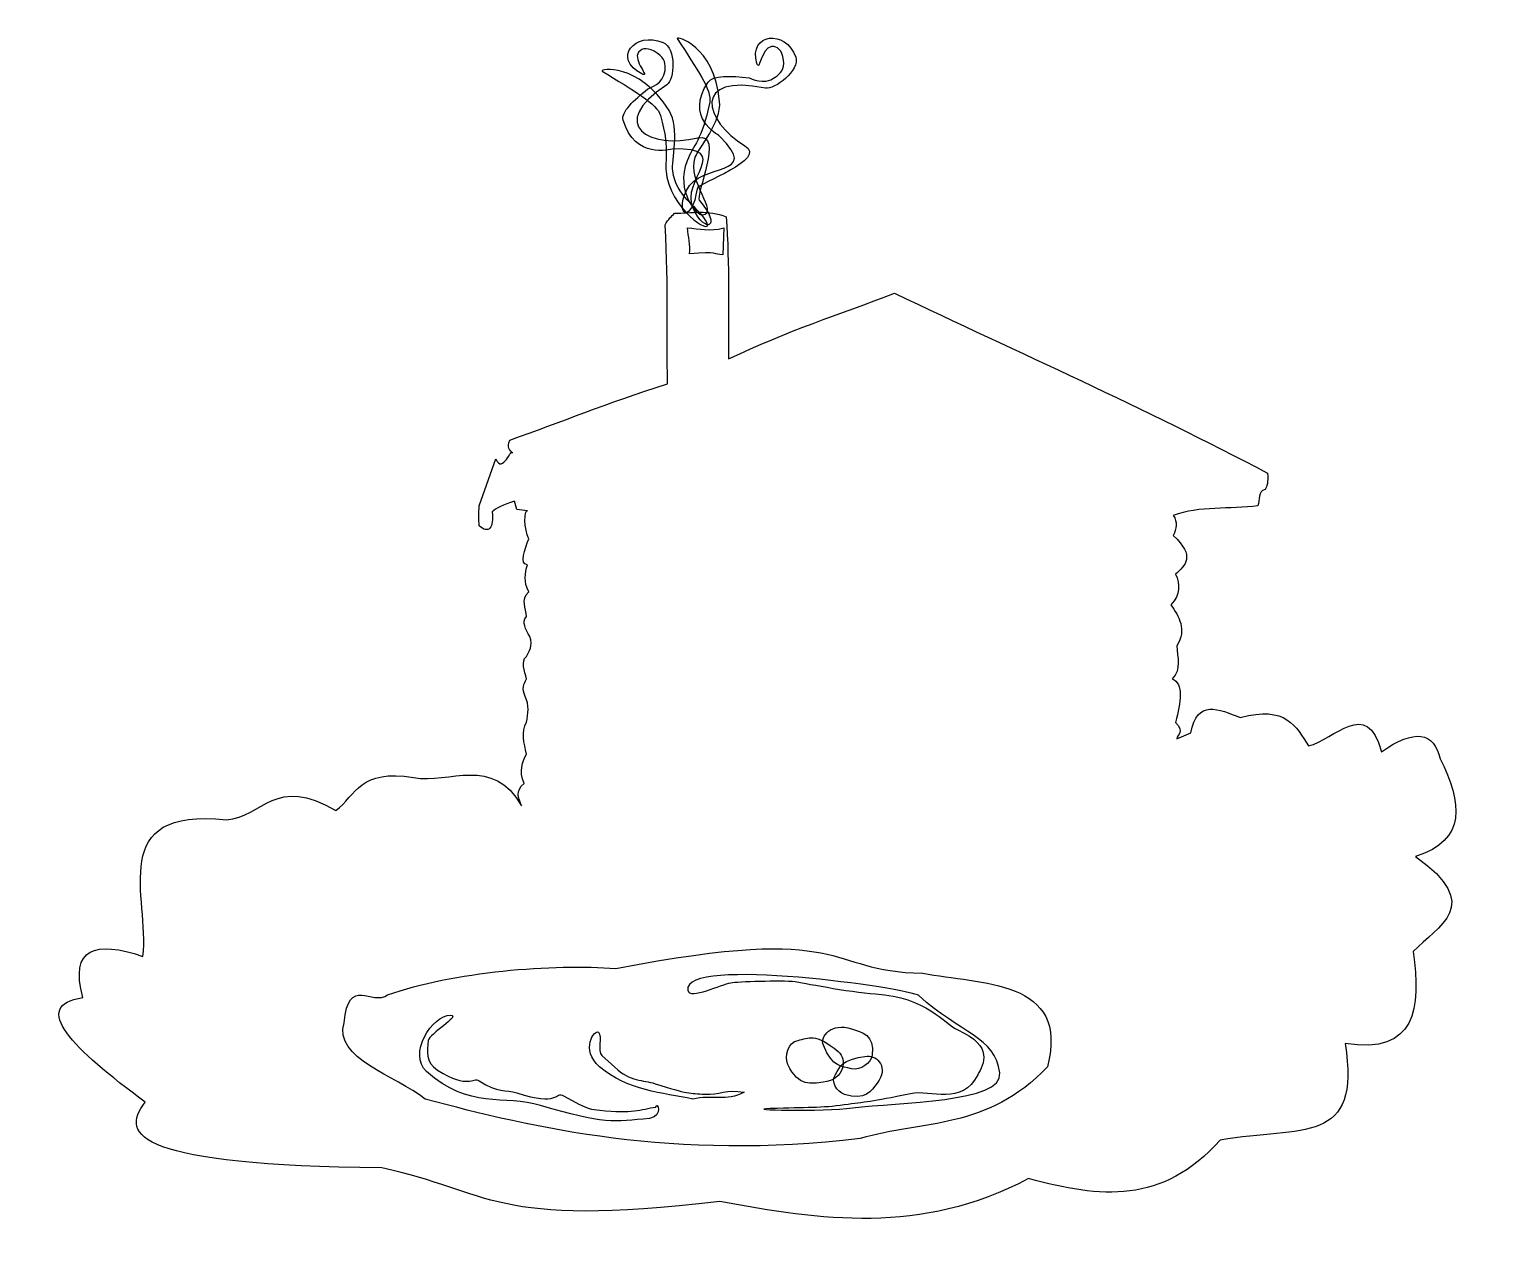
# Model space of a CAD drawing. Header units: centimetres. Extents: x -10.1 to 10.1, y -6.4 to 6.7.
# Drawn here: x -10.05 to -3.71, y -6.44 to -1.19 of the extents above; entities that cross this region are included whole.
import ezdxf

# ---------------------------------------------------------------- set-up
doc = ezdxf.new("R2010")
doc.units = ezdxf.units.CM
doc.header["$MEASUREMENT"] = 0
doc.layers.add('Layer 1', color=7, linetype='Continuous')

msp = doc.modelspace()

# ---------------------------------------------------------------- linework, layer by layer
at = {"layer": 'Layer 1', "color": 156}
for points, knots in [([(-7.38472, -1.38245), (-7.34414, -1.40302), (-7.42581, -1.32212), (-7.39863, -1.28857), (-7.39863, -1.28857), (-7.38214, -1.26821), (-7.35575, -1.26674), (-7.31751, -1.29209), (-7.31751, -1.29209), (-7.28227, -1.31546), (-7.28075, -1.34202), (-7.28343, -1.36723), (-7.28343, -1.36723), (-7.29014, -1.4304), (-7.35151, -1.44244), (-7.3589, -1.44835), (-7.3589, -1.44835), (-7.41864, -1.49617), (-7.4763, -1.54937), (-7.46585, -1.58391), (-7.46585, -1.58391), (-7.41303, -1.75847), (-7.26413, -1.70982), (-7.24726, -1.70947), (-7.24726, -1.70947), (-6.97968, -1.70395), (-7.21915, -1.84306), (-7.16089, -1.96881), (-7.16089, -1.96881), (-7.10802, -2.0829), (-7.03186, -2.04983), (-7.13484, -1.93333), (-7.13484, -1.93333), (-7.15294, -1.91286), (-7.02436, -1.63241), (-7.14041, -1.66109), (-7.14041, -1.66109), (-7.3485, -1.7125), (-7.54348, -1.6061), (-7.27553, -1.42973), (-7.27553, -1.42973), (-7.24156, -1.40737), (-7.23331, -1.27099), (-7.29134, -1.24648), (-7.29134, -1.24648), (-7.416, -1.19381), (-7.51395, -1.31694), (-7.38471, -1.38244), (-7.38471, -1.38244), (-7.38471, -1.38244), (-7.38472, -1.38245), (-7.38472, -1.38245)], [0, 0, 0, 0, 0.0714286, 0.0714286, 0.0714286, 0.0714286, 0.1428571, 0.1428571, 0.1428571, 0.1428571, 0.2142857, 0.2142857, 0.2142857, 0.2142857, 0.2857143, 0.2857143, 0.2857143, 0.2857143, 0.3571429, 0.3571429, 0.3571429, 0.3571429, 0.4285714, 0.4285714, 0.4285714, 0.4285714, 0.5, 0.5, 0.5, 0.5, 0.5714286, 0.5714286, 0.5714286, 0.5714286, 0.6428571, 0.6428571, 0.6428571, 0.6428571, 0.7142857, 0.7142857, 0.7142857, 0.7142857, 0.7857143, 0.7857143, 0.7857143, 0.7857143, 0.8571429, 0.8571429, 0.8571429, 0.8571429, 1, 1, 1, 1]), ([(-6.88403, -1.33736), (-6.87253, -1.37936), (-6.86484, -1.26802), (-6.8202, -1.26402), (-6.8202, -1.26402), (-6.79312, -1.26159), (-6.77405, -1.27882), (-6.76788, -1.32244), (-6.76788, -1.32244), (-6.76219, -1.36265), (-6.78189, -1.38173), (-6.80338, -1.397), (-6.80338, -1.397), (-6.85724, -1.43525), (-6.90829, -1.40104), (-6.91793, -1.39995), (-6.91793, -1.39995), (-6.99581, -1.39115), (-7.07648, -1.38744), (-7.09634, -1.41811), (-7.09634, -1.41811), (-7.19671, -1.5731), (-7.05765, -1.64293), (-7.04593, -1.65435), (-7.04593, -1.65435), (-6.85995, -1.83544), (-7.13111, -1.76446), (-7.18969, -1.89008), (-7.18969, -1.89008), (-7.24284, -2.00406), (-7.16532, -2.03422), (-7.14432, -1.88399), (-7.14432, -1.88399), (-7.14063, -1.85759), (-6.83446, -1.75601), (-6.93563, -1.69531), (-6.93563, -1.69531), (-7.11703, -1.58647), (-7.16636, -1.37958), (-6.84681, -1.4449), (-6.84681, -1.4449), (-6.8063, -1.45318), (-6.69426, -1.3663), (-6.71453, -1.30956), (-6.71453, -1.30956), (-6.75806, -1.18769), (-6.92066, -1.20363), (-6.88403, -1.33737), (-6.88403, -1.33737), (-6.88403, -1.33737), (-6.88403, -1.33736), (-6.88403, -1.33736)], [0, 0, 0, 0, 0.0714286, 0.0714286, 0.0714286, 0.0714286, 0.1428571, 0.1428571, 0.1428571, 0.1428571, 0.2142857, 0.2142857, 0.2142857, 0.2142857, 0.2857143, 0.2857143, 0.2857143, 0.2857143, 0.3571429, 0.3571429, 0.3571429, 0.3571429, 0.4285714, 0.4285714, 0.4285714, 0.4285714, 0.5, 0.5, 0.5, 0.5, 0.5714286, 0.5714286, 0.5714286, 0.5714286, 0.6428571, 0.6428571, 0.6428571, 0.6428571, 0.7142857, 0.7142857, 0.7142857, 0.7142857, 0.7857143, 0.7857143, 0.7857143, 0.7857143, 0.8571429, 0.8571429, 0.8571429, 0.8571429, 1, 1, 1, 1]), ([(-7.12039, -1.99693), (-7.14328, -2.00058), (-7.23988, -1.89512), (-7.1871, -1.76065), (-7.1871, -1.76065), (-7.16009, -1.69183), (-7.12325, -1.67436), (-7.089, -1.50592), (-7.089, -1.50592), (-7.07873, -1.45541), (-7.14455, -1.36152), (-7.23027, -1.22904), (-7.23027, -1.22904), (-7.23754, -1.2178), (-7.06877, -1.2545), (-7.04583, -1.50224), (-7.04583, -1.50224), (-7.03738, -1.59354), (-7.13809, -1.70581), (-7.15178, -1.7459), (-7.15178, -1.7459), (-7.18873, -1.8541), (-7.0458, -1.98505), (-7.12039, -1.99694), (-7.12039, -1.99694), (-7.12039, -1.99694), (-7.12039, -1.99693), (-7.12039, -1.99693)], [0, 0, 0, 0, 0.125, 0.125, 0.125, 0.125, 0.25, 0.25, 0.25, 0.25, 0.375, 0.375, 0.375, 0.375, 0.5, 0.5, 0.5, 0.5, 0.625, 0.625, 0.625, 0.625, 0.75, 0.75, 0.75, 0.75, 1, 1, 1, 1]), ([(-7.10704, -2.01908), (-7.05602, -2.10002), (-7.23966, -1.99688), (-7.27537, -1.83284), (-7.27537, -1.83284), (-7.29101, -1.76097), (-7.25722, -1.72909), (-7.30338, -1.56319), (-7.30338, -1.56319), (-7.31722, -1.51344), (-7.41959, -1.45535), (-7.55758, -1.37049), (-7.55758, -1.37049), (-7.56929, -1.36329), (-7.40016, -1.32806), (-7.26611, -1.54238), (-7.26611, -1.54238), (-7.2167, -1.62137), (-7.25624, -1.76348), (-7.25025, -1.80522), (-7.25025, -1.80522), (-7.23409, -1.91784), (-7.14563, -1.95788), (-7.10704, -2.0191), (-7.10704, -2.0191), (-7.10704, -2.0191), (-7.10704, -2.01908), (-7.10704, -2.01908)], [0, 0, 0, 0, 0.125, 0.125, 0.125, 0.125, 0.25, 0.25, 0.25, 0.25, 0.375, 0.375, 0.375, 0.375, 0.5, 0.5, 0.5, 0.5, 0.625, 0.625, 0.625, 0.625, 0.75, 0.75, 0.75, 0.75, 1, 1, 1, 1]), ([(-3.90838, -4.36533), (-3.93665, -4.24764), (-4.02009, -4.23382), (-4.16442, -4.33461), (-4.16442, -4.33461), (-4.22741, -4.09582), (-4.36975, -4.28355), (-4.48192, -4.30901), (-4.48192, -4.30901), (-4.53693, -4.22605), (-4.57871, -4.13047), (-4.77893, -4.18611), (-4.77893, -4.18611), (-4.87214, -4.14806), (-4.96725, -4.10467), (-4.994, -4.25268), (-4.994, -4.25268), (-4.994, -4.25268), (-5.05545, -4.27828), (-5.05545, -4.27828), (-5.05545, -4.27828), (-5.05453, -4.25588), (-5.01913, -4.25319), (-5.06057, -4.20659), (-5.06057, -4.20659), (-5.03822, -4.11846), (-5.02425, -4.03795), (-5.07593, -4.01712), (-5.07593, -4.01712), (-5.03317, -3.97446), (-5.0542, -3.92269), (-5.05545, -3.87374), (-5.05545, -3.87374), (-5.01054, -3.80064), (-5.04605, -3.74764), (-5.08105, -3.69451), (-5.08105, -3.69451), (-5.03814, -3.65013), (-5.04247, -3.60575), (-5.06057, -3.56137), (-5.06057, -3.56137), (-5.01855, -3.52235), (-4.97321, -3.48459), (-5.07081, -3.39238), (-5.07081, -3.39238), (-5.05702, -3.36336), (-5.05072, -3.33434), (-5.07081, -3.30533), (-5.07081, -3.30533), (-4.9562, -3.26356), (-4.82414, -3.27918), (-4.70211, -3.26436), (-4.70211, -3.26436), (-4.69437, -3.23858), (-4.70349, -3.20017), (-4.67139, -3.19267), (-4.67139, -3.19267), (-4.66289, -3.17895), (-4.65617, -3.16166), (-4.66115, -3.12098), (-4.66115, -3.12098), (-5.19676, -2.83785), (-5.74276, -2.59628), (-6.28444, -2.33749), (-6.28444, -2.33749), (-6.52391, -2.43107), (-6.74884, -2.50041), (-7.00647, -2.62425), (-7.00647, -2.62425), (-7.00769, -2.41881), (-7.00296, -2.21634), (-7.01671, -2.00463), (-7.01671, -2.00463), (-7.09701, -1.97352), (-7.16796, -1.98916), (-7.24202, -1.98927), (-7.24202, -1.98927), (-7.25568, -2.00486), (-7.26933, -2.01263), (-7.28299, -2.04048), (-7.28299, -2.04048), (-7.26802, -2.3287), (-7.27616, -2.50135), (-7.27275, -2.73179), (-7.27275, -2.73179), (-7.54408, -2.81981), (-7.73103, -2.89577), (-7.95892, -2.97759), (-7.95892, -2.97759), (-7.97569, -3.0115), (-7.9573, -3.01905), (-7.94868, -3.03392), (-7.94868, -3.03392), (-7.95052, -3.00415), (-7.99036, -3.12909), (-8.02037, -3.05952), (-8.02037, -3.05952), (-8.02037, -3.05952), (-8.09206, -3.26435), (-8.09206, -3.26435), (-8.09206, -3.26435), (-8.09608, -3.29337), (-8.09482, -3.32239), (-8.09206, -3.3514), (-8.09206, -3.3514), (-8.07328, -3.36847), (-8.05792, -3.37188), (-8.04597, -3.36164), (-8.04597, -3.36164), (-8.03619, -3.34728), (-8.03186, -3.32477), (-8.03573, -3.28995), (-8.03573, -3.28995), (-8.02023, -3.27459), (-7.98807, -3.25923), (-7.93843, -3.24386), (-7.93843, -3.24386), (-7.93843, -3.24386), (-7.92819, -3.2797), (-7.92819, -3.2797), (-7.92819, -3.2797), (-7.92819, -3.2797), (-7.8821, -3.28482), (-7.8821, -3.28482), (-7.8821, -3.28482), (-7.89803, -3.27951), (-7.89766, -3.36367), (-7.87698, -3.40772), (-7.87698, -3.40772), (-7.89386, -3.45211), (-7.91908, -3.51882), (-7.8821, -3.52038), (-7.8821, -3.52038), (-7.89297, -3.55712), (-7.89978, -3.59468), (-7.87698, -3.63816), (-7.87698, -3.63816), (-7.91207, -3.674), (-7.88927, -3.70985), (-7.88722, -3.7457), (-7.88722, -3.7457), (-7.90834, -3.77034), (-7.89087, -3.80142), (-7.87186, -3.83275), (-7.87186, -3.83275), (-7.85871, -3.87547), (-7.87392, -3.89692), (-7.88722, -3.9198), (-7.88722, -3.9198), (-7.91304, -3.9419), (-7.89274, -3.98246), (-7.88722, -4.0171), (-7.88722, -4.0171), (-7.89731, -4.03851), (-7.90876, -4.05924), (-7.89234, -4.09391), (-7.89234, -4.09391), (-7.8734, -4.13146), (-7.87932, -4.16902), (-7.88722, -4.20657), (-7.88722, -4.20657), (-7.91047, -4.24801), (-7.89686, -4.29681), (-7.88722, -4.34483), (-7.88722, -4.34483), (-7.9037, -4.38097), (-7.9209, -4.41675), (-7.89746, -4.47285), (-7.89746, -4.47285), (-7.93616, -4.50528), (-7.9224, -4.53771), (-7.9077, -4.57015), (-7.9077, -4.57015), (-8.03667, -4.34954), (-8.21958, -4.47413), (-8.3788, -4.44725), (-8.3788, -4.44725), (-8.61027, -4.40722), (-8.62941, -4.52414), (-8.71678, -4.59063), (-8.71678, -4.59063), (-8.9796, -4.43515), (-9.03471, -4.61724), (-9.193, -4.6316), (-9.193, -4.6316), (-9.71969, -4.57295), (-9.52665, -4.96983), (-9.55658, -5.22562), (-9.55658, -5.22562), (-9.76293, -5.15689), (-9.8771, -5.18744), (-9.81773, -5.40485), (-9.81773, -5.40485), (-10.05208, -5.44047), (-9.86106, -5.62839), (-9.54632, -5.86061), (-9.54632, -5.86061), (-9.66338, -6.0094), (-9.56966, -6.13381), (-8.51705, -6.14737), (-8.51705, -6.14737), (-8.03433, -6.24894), (-8.04831, -6.41114), (-7.04543, -6.29378), (-7.04543, -6.29378), (-6.60522, -6.37263), (-6.17435, -6.44304), (-5.70063, -6.19346), (-5.70063, -6.19346), (-5.38487, -6.27858), (-5.12029, -6.30816), (-4.86667, -6.0258), (-4.86667, -6.0258), (-4.51062, -5.96556), (-4.24992, -6.05264), (-4.32315, -5.60456), (-4.32315, -5.60456), (-4.01185, -5.65458), (-3.99333, -5.452), (-4.02614, -5.20514), (-4.02614, -5.20514), (-3.92, -5.09297), (-3.71414, -5.00612), (-4.0159, -4.79035), (-4.0159, -4.79035), (-3.79097, -4.72109), (-3.8148, -4.55656), (-3.90836, -4.36533), (-3.90836, -4.36533), (-3.90836, -4.36533), (-3.90838, -4.36533), (-3.90838, -4.36533)], [0, 0, 0, 0, 0.0169492, 0.0169492, 0.0169492, 0.0169492, 0.0338983, 0.0338983, 0.0338983, 0.0338983, 0.0508475, 0.0508475, 0.0508475, 0.0508475, 0.0677966, 0.0677966, 0.0677966, 0.0677966, 0.0847458, 0.0847458, 0.0847458, 0.0847458, 0.1016949, 0.1016949, 0.1016949, 0.1016949, 0.1186441, 0.1186441, 0.1186441, 0.1186441, 0.1355932, 0.1355932, 0.1355932, 0.1355932, 0.1525424, 0.1525424, 0.1525424, 0.1525424, 0.1694915, 0.1694915, 0.1694915, 0.1694915, 0.1864407, 0.1864407, 0.1864407, 0.1864407, 0.2033898, 0.2033898, 0.2033898, 0.2033898, 0.220339, 0.220339, 0.220339, 0.220339, 0.2372881, 0.2372881, 0.2372881, 0.2372881, 0.2542373, 0.2542373, 0.2542373, 0.2542373, 0.2711864, 0.2711864, 0.2711864, 0.2711864, 0.2881356, 0.2881356, 0.2881356, 0.2881356, 0.3050847, 0.3050847, 0.3050847, 0.3050847, 0.3220339, 0.3220339, 0.3220339, 0.3220339, 0.3389831, 0.3389831, 0.3389831, 0.3389831, 0.3559322, 0.3559322, 0.3559322, 0.3559322, 0.3728814, 0.3728814, 0.3728814, 0.3728814, 0.3898305, 0.3898305, 0.3898305, 0.3898305, 0.4067797, 0.4067797, 0.4067797, 0.4067797, 0.4237288, 0.4237288, 0.4237288, 0.4237288, 0.440678, 0.440678, 0.440678, 0.440678, 0.4576271, 0.4576271, 0.4576271, 0.4576271, 0.4745763, 0.4745763, 0.4745763, 0.4745763, 0.4915254, 0.4915254, 0.4915254, 0.4915254, 0.5084746, 0.5084746, 0.5084746, 0.5084746, 0.5254237, 0.5254237, 0.5254237, 0.5254237, 0.5423729, 0.5423729, 0.5423729, 0.5423729, 0.559322, 0.559322, 0.559322, 0.559322, 0.5762712, 0.5762712, 0.5762712, 0.5762712, 0.5932203, 0.5932203, 0.5932203, 0.5932203, 0.6101695, 0.6101695, 0.6101695, 0.6101695, 0.6271186, 0.6271186, 0.6271186, 0.6271186, 0.6440678, 0.6440678, 0.6440678, 0.6440678, 0.6610169, 0.6610169, 0.6610169, 0.6610169, 0.6779661, 0.6779661, 0.6779661, 0.6779661, 0.6949153, 0.6949153, 0.6949153, 0.6949153, 0.7118644, 0.7118644, 0.7118644, 0.7118644, 0.7288136, 0.7288136, 0.7288136, 0.7288136, 0.7457627, 0.7457627, 0.7457627, 0.7457627, 0.7627119, 0.7627119, 0.7627119, 0.7627119, 0.779661, 0.779661, 0.779661, 0.779661, 0.7966102, 0.7966102, 0.7966102, 0.7966102, 0.8135593, 0.8135593, 0.8135593, 0.8135593, 0.8305085, 0.8305085, 0.8305085, 0.8305085, 0.8474576, 0.8474576, 0.8474576, 0.8474576, 0.8644068, 0.8644068, 0.8644068, 0.8644068, 0.8813559, 0.8813559, 0.8813559, 0.8813559, 0.8983051, 0.8983051, 0.8983051, 0.8983051, 0.9152542, 0.9152542, 0.9152542, 0.9152542, 0.9322034, 0.9322034, 0.9322034, 0.9322034, 0.9491525, 0.9491525, 0.9491525, 0.9491525, 0.9661017, 0.9661017, 0.9661017, 0.9661017, 1, 1, 1, 1]), ([(-7.18515, -2.0537), (-7.18218, -2.09112), (-7.17317, -2.12853), (-7.17683, -2.16595), (-7.17683, -2.16595), (-7.05188, -2.15657), (-7.07161, -2.16812), (-7.03254, -2.17117), (-7.03254, -2.17117), (-7.03254, -2.17117), (-7.02699, -2.0537), (-7.02699, -2.0537), (-7.02699, -2.0537), (-7.09142, -2.07022), (-7.13399, -2.0559), (-7.18515, -2.0537)], [0, 0, 0, 0, 0.2, 0.2, 0.2, 0.2, 0.4, 0.4, 0.4, 0.4, 0.6, 0.6, 0.6, 0.6, 1, 1, 1, 1]), ([(-8.68066, -5.51462), (-8.72836, -5.67058), (-8.45554, -5.74518), (-8.32763, -5.84711), (-8.32763, -5.84711), (-7.85665, -5.9739), (-7.24698, -6.11643), (-6.43326, -6.01909), (-6.43326, -6.01909), (-6.16036, -5.93885), (-5.87968, -5.98311), (-5.61906, -5.70673), (-5.61906, -5.70673), (-5.51774, -5.32384), (-5.91411, -5.34655), (-6.16155, -5.29905), (-6.16155, -5.29905), (-6.60443, -5.29131), (-6.45539, -5.07768), (-7.49806, -5.27857), (-7.49806, -5.27857), (-7.76473, -5.25641), (-8.21089, -5.29269), (-8.4912, -5.39335), (-8.4912, -5.39335), (-8.55735, -5.44335), (-8.66293, -5.30729), (-8.68067, -5.51464), (-8.68067, -5.51464), (-8.68067, -5.51464), (-8.68066, -5.51462), (-8.68066, -5.51462)], [0, 0, 0, 0, 0.1111111, 0.1111111, 0.1111111, 0.1111111, 0.2222222, 0.2222222, 0.2222222, 0.2222222, 0.3333333, 0.3333333, 0.3333333, 0.3333333, 0.4444444, 0.4444444, 0.4444444, 0.4444444, 0.5555556, 0.5555556, 0.5555556, 0.5555556, 0.6666667, 0.6666667, 0.6666667, 0.6666667, 0.7777778, 0.7777778, 0.7777778, 0.7777778, 1, 1, 1, 1]), ([(-7.18476, -5.37358), (-7.20807, -5.22147), (-6.21211, -5.36654), (-6.1788, -5.39689), (-6.1788, -5.39689), (-5.99738, -5.56222), (-5.84562, -5.57551), (-5.82612, -5.73322), (-5.82612, -5.73322), (-5.81008, -5.86316), (-6.26744, -5.85952), (-6.46702, -5.88607), (-6.46702, -5.88607), (-6.59437, -5.90301), (-6.95856, -5.89338), (-6.8259, -5.8888), (-6.8259, -5.8888), (-6.8259, -5.8888), (-6.81992, -5.88859), (-6.81992, -5.88859), (-6.81992, -5.88859), (-6.6729, -5.88351), (-6.5987, -5.88655), (-6.50335, -5.87281), (-6.50335, -5.87281), (-6.41022, -5.85938), (-6.38968, -5.86107), (-6.21485, -5.82411), (-6.21485, -5.82411), (-6.12515, -5.80515), (-5.99211, -5.87887), (-5.92156, -5.74136), (-5.92156, -5.74136), (-5.89732, -5.69412), (-5.84942, -5.61849), (-6.00909, -5.54593), (-6.00909, -5.54593), (-6.0674, -5.51943), (-6.14487, -5.4028), (-6.36752, -5.3889), (-6.36752, -5.3889), (-6.48336, -5.38167), (-6.69617, -5.33806), (-6.71639, -5.33561), (-6.71639, -5.33561), (-6.77987, -5.32793), (-6.96923, -5.33623), (-6.99743, -5.34049), (-6.99743, -5.34049), (-7.03453, -5.34609), (-7.17809, -5.41707), (-7.18475, -5.37359), (-7.18475, -5.37359), (-7.18475, -5.37359), (-7.18476, -5.37358), (-7.18476, -5.37358)], [0, 0, 0, 0, 0.0666667, 0.0666667, 0.0666667, 0.0666667, 0.1333333, 0.1333333, 0.1333333, 0.1333333, 0.2, 0.2, 0.2, 0.2, 0.2666667, 0.2666667, 0.2666667, 0.2666667, 0.3333333, 0.3333333, 0.3333333, 0.3333333, 0.4, 0.4, 0.4, 0.4, 0.4666667, 0.4666667, 0.4666667, 0.4666667, 0.5333333, 0.5333333, 0.5333333, 0.5333333, 0.6, 0.6, 0.6, 0.6, 0.6666667, 0.6666667, 0.6666667, 0.6666667, 0.7333333, 0.7333333, 0.7333333, 0.7333333, 0.8, 0.8, 0.8, 0.8, 0.8666667, 0.8666667, 0.8666667, 0.8666667, 1, 1, 1, 1]), ([(-8.21617, -5.48189), (-8.29799, -5.47997), (-8.40481, -5.65201), (-8.32136, -5.72755), (-8.32136, -5.72755), (-8.13814, -5.89341), (-7.98149, -5.82814), (-7.82565, -5.87499), (-7.82565, -5.87499), (-7.55096, -5.95757), (-7.50546, -5.94698), (-7.35105, -5.93119), (-7.35105, -5.93119), (-7.28513, -5.91963), (-7.32166, -5.85339), (-7.32284, -5.88181), (-7.32284, -5.88181), (-7.39176, -5.89188), (-7.4239, -5.91273), (-7.56769, -5.89511), (-7.56769, -5.89511), (-7.60535, -5.8905), (-7.61199, -5.89849), (-7.7254, -5.83279), (-7.7254, -5.83279), (-7.76025, -5.8126), (-7.7454, -5.88132), (-7.92925, -5.82048), (-7.92925, -5.82048), (-7.97771, -5.80444), (-8.01065, -5.82303), (-8.0926, -5.76804), (-8.0926, -5.76804), (-8.12228, -5.74813), (-8.13639, -5.80821), (-8.27372, -5.72106), (-8.27372, -5.72106), (-8.32949, -5.68567), (-8.31743, -5.63826), (-8.31409, -5.59176), (-8.31409, -5.59176), (-8.31225, -5.5661), (-8.17135, -5.48294), (-8.21618, -5.48189), (-8.21618, -5.48189), (-8.21618, -5.48189), (-8.21617, -5.48189), (-8.21617, -5.48189)], [0, 0, 0, 0, 0.0769231, 0.0769231, 0.0769231, 0.0769231, 0.1538462, 0.1538462, 0.1538462, 0.1538462, 0.2307692, 0.2307692, 0.2307692, 0.2307692, 0.3076923, 0.3076923, 0.3076923, 0.3076923, 0.3846154, 0.3846154, 0.3846154, 0.3846154, 0.4615385, 0.4615385, 0.4615385, 0.4615385, 0.5384615, 0.5384615, 0.5384615, 0.5384615, 0.6153846, 0.6153846, 0.6153846, 0.6153846, 0.6923077, 0.6923077, 0.6923077, 0.6923077, 0.7692308, 0.7692308, 0.7692308, 0.7692308, 0.8461538, 0.8461538, 0.8461538, 0.8461538, 1, 1, 1, 1]), ([(-6.47165, -5.7148), (-6.4307, -5.72554), (-6.38605, -5.68855), (-6.38194, -5.65592), (-6.38194, -5.65592), (-6.37072, -5.56667), (-6.42616, -5.55615), (-6.47195, -5.54124), (-6.47195, -5.54124), (-6.55794, -5.51324), (-6.61096, -5.57318), (-6.59423, -5.61249), (-6.59423, -5.61249), (-6.55135, -5.71328), (-6.51512, -5.7034), (-6.47164, -5.7148), (-6.47164, -5.7148), (-6.47164, -5.7148), (-6.47165, -5.7148), (-6.47165, -5.7148)], [0, 0, 0, 0, 0.1666667, 0.1666667, 0.1666667, 0.1666667, 0.3333333, 0.3333333, 0.3333333, 0.3333333, 0.5, 0.5, 0.5, 0.5, 0.6666667, 0.6666667, 0.6666667, 0.6666667, 1, 1, 1, 1]), ([(-7.57354, -5.55638), (-7.58916, -5.54073), (-7.65447, -5.63257), (-7.56836, -5.70626), (-7.56836, -5.70626), (-7.44419, -5.81251), (-7.29478, -5.81954), (-7.16262, -5.84713), (-7.16262, -5.84713), (-7.07946, -5.82762), (-7.01659, -5.85979), (-6.93927, -5.81763), (-6.93927, -5.81763), (-7.01563, -5.80276), (-7.04758, -5.82967), (-7.1095, -5.82594), (-7.1095, -5.82594), (-7.17645, -5.8219), (-7.18418, -5.82625), (-7.32647, -5.7802), (-7.32647, -5.7802), (-7.38084, -5.7626), (-7.43314, -5.77278), (-7.50245, -5.70884), (-7.50245, -5.70884), (-7.50245, -5.70884), (-7.55807, -5.65752), (-7.55807, -5.65752), (-7.55807, -5.65752), (-7.57929, -5.63794), (-7.55511, -5.57486), (-7.57353, -5.5564), (-7.57353, -5.5564), (-7.57353, -5.5564), (-7.57354, -5.55638), (-7.57354, -5.55638)], [0, 0, 0, 0, 0.1, 0.1, 0.1, 0.1, 0.2, 0.2, 0.2, 0.2, 0.3, 0.3, 0.3, 0.3, 0.4, 0.4, 0.4, 0.4, 0.5, 0.5, 0.5, 0.5, 0.6, 0.6, 0.6, 0.6, 0.7, 0.7, 0.7, 0.7, 0.8, 0.8, 0.8, 0.8, 1, 1, 1, 1]), ([(-6.70453, -5.59162), (-6.74823, -5.59992), (-6.7653, -5.66015), (-6.74851, -5.69641), (-6.74851, -5.69641), (-6.70257, -5.79558), (-6.64591, -5.78012), (-6.59522, -5.77388), (-6.59522, -5.77388), (-6.50001, -5.76217), (-6.48982, -5.67382), (-6.52961, -5.64051), (-6.52961, -5.64051), (-6.63163, -5.5551), (-6.65812, -5.58281), (-6.70453, -5.59162)], [0, 0, 0, 0, 0.2, 0.2, 0.2, 0.2, 0.4, 0.4, 0.4, 0.4, 0.6, 0.6, 0.6, 0.6, 1, 1, 1, 1]), ([(-6.54182, -5.74004), (-6.56325, -5.77157), (-6.53544, -5.81655), (-6.50216, -5.82705), (-6.50216, -5.82705), (-6.41114, -5.85576), (-6.38634, -5.8122), (-6.35933, -5.77757), (-6.35933, -5.77757), (-6.3086, -5.71254), (-6.35847, -5.65565), (-6.40392, -5.66092), (-6.40392, -5.66092), (-6.52047, -5.67444), (-6.51906, -5.70656), (-6.54182, -5.74003), (-6.54182, -5.74003), (-6.54182, -5.74003), (-6.54182, -5.74004), (-6.54182, -5.74004)], [0, 0, 0, 0, 0.1666667, 0.1666667, 0.1666667, 0.1666667, 0.3333333, 0.3333333, 0.3333333, 0.3333333, 0.5, 0.5, 0.5, 0.5, 0.6666667, 0.6666667, 0.6666667, 0.6666667, 1, 1, 1, 1])]:
    msp.add_open_spline(points, degree=3, knots=knots, dxfattribs=at)

doc.saveas('drawing.dxf')
